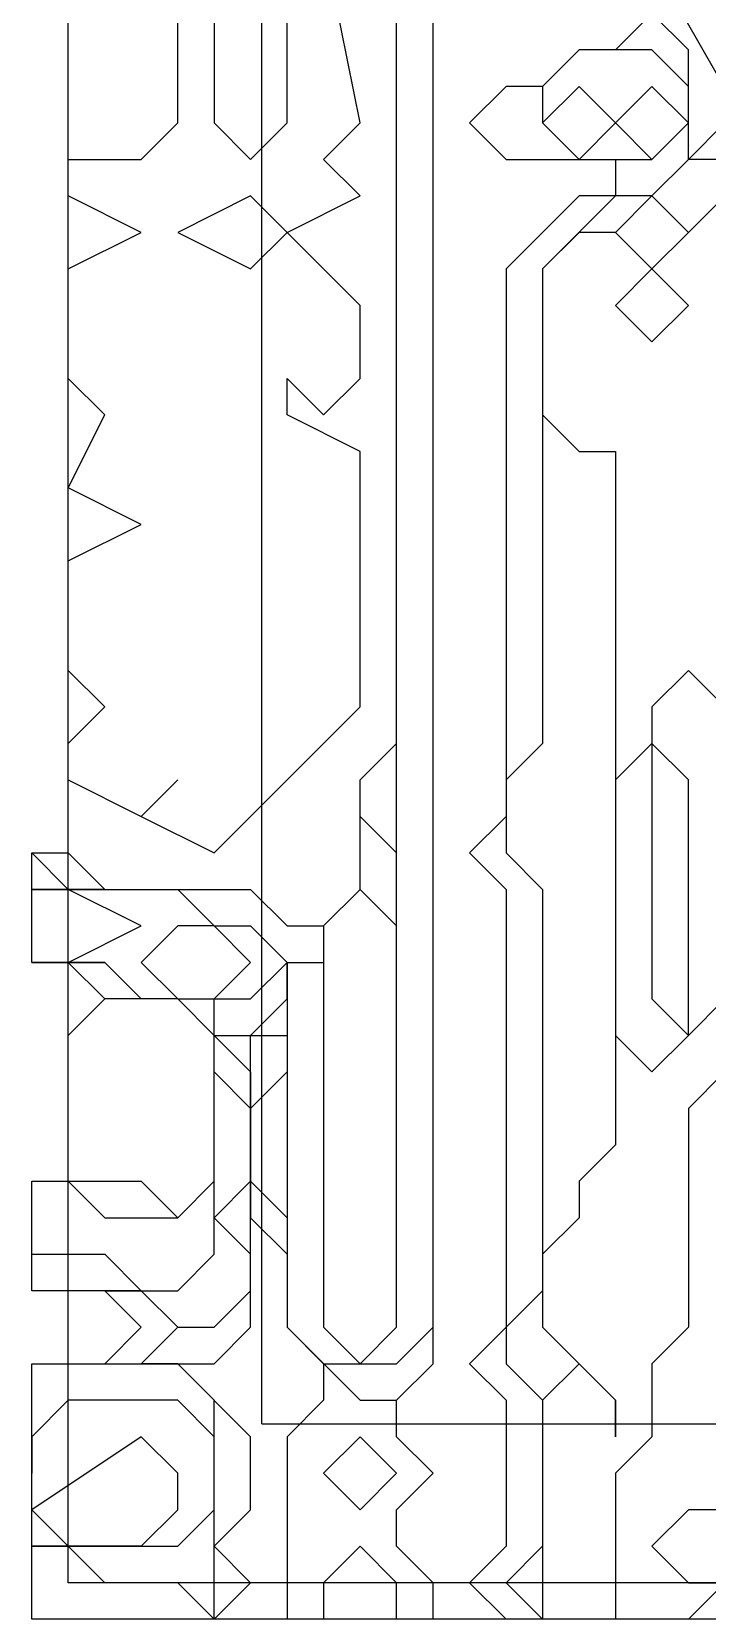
# Model space of a CAD drawing. Extents: x 46 to 224, y 52 to 151.
# Drawn here: x 46.24 to 57.26, y 51.81 to 77.71 of the extents above; entities that cross this region are included whole.
import ezdxf

# ---------------------------------------------------------------- set-up
doc = ezdxf.new("R2010")
doc.units = 0
doc.layers.add('OUTLINE', color=1, linetype='CONTINUOUS')

msp = doc.modelspace()

# ---------------------------------------------------------------- linework, layer by layer
for p, q in [((52.196, 56.5754), (52.196, 132.1707)), ((52.196, 66.0992), (52.196, 132.1707)), ((52.7913, 55.9802), (52.7913, 132.1707)), ((52.7913, 56.5754), (52.7913, 132.1707)), ((52.7913, 56.5754), (52.7913, 132.1707)), ((52.7913, 55.9802), (52.7913, 131.5754)), ((52.7913, 55.9802), (52.7913, 131.5754)), ((52.196, 66.0992), (52.196, 121.4564)), ((52.196, 56.5754), (52.196, 88.7183)), ((46.8389, 52.4088), (46.8389, 85.1468)), ((48.6246, 76.2183), (48.6246, 79.1945)), ((49.2198, 79.1945), (49.2198, 76.2183)), ((51.6008, 76.2183), (51.0056, 79.1945)), ((51.6008, 76.2183), (51.0056, 79.1945)), ((50.4103, 76.2183), (50.4103, 78.5992)), ((56.3627, 78.004), (55.7675, 77.4088)), ((56.3627, 78.004), (55.7675, 77.4088)), ((56.9579, 77.4088), (56.3627, 78.004)), ((56.9579, 77.4088), (56.3627, 78.004)), ((55.1722, 77.4088), (54.577, 76.8135)), ((55.1722, 77.4088), (54.577, 76.8135)), ((55.1722, 77.4088), (54.577, 76.8135)), ((55.7675, 77.4088), (55.1722, 77.4088)), ((55.7675, 77.4088), (55.1722, 77.4088)), ((56.3627, 77.4088), (55.1722, 77.4088)), ((56.9579, 76.8135), (56.3627, 77.4088)), ((56.9579, 75.623), (56.9579, 77.4088)), ((56.9579, 75.623), (56.9579, 77.4088)), ((53.9818, 76.8135), (53.3865, 76.2183)), ((53.9818, 76.8135), (53.3865, 76.2183)), ((54.577, 76.8135), (53.9818, 76.8135)), ((54.577, 76.8135), (53.9818, 76.8135)), ((54.577, 76.8135), (54.577, 76.2183)), ((55.1722, 76.8135), (54.577, 76.2183)), ((55.1722, 76.8135), (54.577, 76.2183)), ((55.7675, 76.2183), (55.1722, 76.8135)), ((55.7675, 76.2183), (55.1722, 76.8135)), ((56.3627, 76.8135), (55.7675, 76.2183)), ((56.3627, 76.8135), (55.7675, 76.2183)), ((56.9579, 76.2183), (56.3627, 76.8135)), ((56.9579, 76.2183), (56.3627, 76.8135)), ((56.9579, 76.2183), (56.9579, 76.8135)), ((48.0294, 75.623), (48.6246, 76.2183)), ((49.2198, 76.2183), (49.8151, 75.623)), ((49.8151, 75.623), (50.4103, 76.2183)), ((51.0056, 75.623), (51.6008, 76.2183)), ((51.0056, 75.623), (51.6008, 76.2183)), ((53.3865, 76.2183), (53.9818, 75.623)), ((53.3865, 76.2183), (53.9818, 75.623)), ((54.577, 76.2183), (55.1722, 75.623)), ((54.577, 76.2183), (55.1722, 75.623)), ((54.577, 76.2183), (55.1722, 75.623)), ((55.1722, 75.623), (55.7675, 76.2183)), ((55.1722, 75.623), (55.7675, 76.2183)), ((55.7675, 76.2183), (56.3627, 75.623)), ((55.7675, 76.2183), (56.3627, 75.623)), ((56.3627, 75.623), (56.9579, 76.2183)), ((56.3627, 75.623), (56.9579, 76.2183)), ((56.3627, 75.623), (56.9579, 76.2183)), ((57.5532, 76.2183), (56.9579, 75.623)), ((57.5532, 76.2183), (56.9579, 75.623)), ((46.8389, 75.0278), (46.8389, 75.623)), ((46.8389, 75.623), (48.0294, 75.623)), ((51.6008, 75.0278), (51.0056, 75.623)), ((51.6008, 75.0278), (51.0056, 75.623)), ((53.9818, 75.623), (55.7675, 75.623)), ((53.9818, 75.623), (55.7675, 75.623)), ((55.1722, 75.623), (56.3627, 75.623)), ((55.7675, 75.623), (55.7675, 75.0278)), ((55.7675, 75.623), (55.7675, 75.0278)), ((56.9579, 75.623), (56.3627, 75.0278)), ((58.7437, 75.623), (56.9579, 75.623)), ((58.1484, 75.623), (56.9579, 74.4326)), ((58.1484, 75.623), (56.9579, 74.4326)), ((48.0294, 74.4326), (46.8389, 75.0278)), ((49.8151, 75.0278), (48.6246, 74.4326)), ((50.4103, 74.4326), (49.8151, 75.0278)), ((50.4103, 74.4326), (51.6008, 75.0278)), ((50.4103, 74.4326), (51.6008, 75.0278)), ((55.1722, 75.0278), (53.9818, 73.8373)), ((55.1722, 75.0278), (53.9818, 73.8373)), ((55.7675, 75.0278), (54.577, 73.8373)), ((55.7675, 75.0278), (55.1722, 75.0278)), ((55.7675, 75.0278), (55.1722, 75.0278)), ((56.3627, 75.0278), (55.7675, 74.4326)), ((56.3627, 75.0278), (55.7675, 75.0278)), ((56.3627, 75.0278), (55.7675, 74.4326)), ((56.3627, 75.0278), (55.7675, 74.4326)), ((56.9579, 74.4326), (56.3627, 75.0278)), ((56.9579, 74.4326), (56.3627, 75.0278)), ((56.9579, 74.4326), (56.3627, 75.0278)), ((46.8389, 73.8373), (48.0294, 74.4326)), ((48.6246, 74.4326), (49.8151, 73.8373)), ((49.8151, 73.8373), (50.4103, 74.4326)), ((51.6008, 73.2421), (50.4103, 74.4326)), ((51.6008, 73.2421), (50.4103, 74.4326)), ((55.1722, 74.4326), (54.577, 73.8373)), ((55.1722, 74.4326), (54.577, 73.8373)), ((55.7675, 74.4326), (55.1722, 74.4326)), ((55.7675, 74.4326), (55.1722, 74.4326)), ((55.7675, 74.4326), (56.3627, 73.8373)), ((56.3627, 73.8373), (56.9579, 74.4326)), ((46.8389, 72.0516), (46.8389, 73.8373)), ((53.9818, 73.8373), (53.9818, 64.9088)), ((53.9818, 73.8373), (53.9818, 64.9088)), ((54.577, 73.8373), (54.577, 66.0992)), ((54.577, 73.8373), (54.577, 71.4564)), ((54.577, 73.8373), (54.577, 71.4564)), ((56.3627, 73.8373), (55.7675, 73.2421)), ((56.9579, 73.2421), (56.3627, 73.8373)), ((51.6008, 72.0516), (51.6008, 73.2421)), ((51.6008, 72.0516), (51.6008, 73.2421)), ((55.7675, 73.2421), (56.3627, 72.6468)), ((56.3627, 72.6468), (56.9579, 73.2421)), ((47.4341, 71.4564), (46.8389, 72.0516)), ((50.4103, 71.4564), (50.4103, 72.0516)), ((50.4103, 72.0516), (51.0056, 71.4564)), ((50.4103, 71.4564), (50.4103, 72.0516)), ((50.4103, 72.0516), (51.0056, 71.4564)), ((51.0056, 71.4564), (51.6008, 72.0516)), ((51.0056, 71.4564), (51.6008, 72.0516)), ((46.8389, 70.2659), (47.4341, 71.4564)), ((51.6008, 70.8611), (50.4103, 71.4564)), ((51.6008, 70.8611), (50.4103, 71.4564)), ((54.577, 71.4564), (55.1722, 70.8611)), ((54.577, 71.4564), (55.1722, 70.8611)), ((51.6008, 66.6945), (51.6008, 70.8611)), ((51.6008, 66.6945), (51.6008, 70.8611)), ((55.1722, 70.8611), (55.7675, 70.8611)), ((55.1722, 70.8611), (55.7675, 70.8611)), ((55.7675, 70.8611), (55.7675, 59.5516)), ((55.7675, 70.8611), (55.7675, 59.5516)), ((48.0294, 69.6707), (46.8389, 70.2659)), ((46.8389, 69.0754), (48.0294, 69.6707)), ((46.8389, 67.2897), (46.8389, 69.0754)), ((47.4341, 66.6945), (46.8389, 67.2897)), ((56.9579, 67.2897), (56.3627, 66.6945)), ((56.9579, 67.2897), (56.3627, 66.6945)), ((57.5532, 66.6945), (56.9579, 67.2897)), ((57.5532, 66.6945), (56.9579, 67.2897)), ((46.8389, 66.0992), (47.4341, 66.6945)), ((49.2198, 64.3135), (51.6008, 66.6945)), ((49.2198, 64.3135), (51.6008, 66.6945)), ((56.3627, 66.6945), (56.3627, 61.9326)), ((56.3627, 66.6945), (56.3627, 61.9326)), ((46.8389, 52.4088), (46.8389, 66.0992)), ((51.6008, 65.504), (52.196, 66.0992)), ((51.6008, 65.504), (52.196, 66.0992)), ((54.577, 66.0992), (53.9818, 65.504)), ((56.3627, 66.0992), (55.7675, 65.504)), ((56.9579, 65.504), (56.3627, 66.0992)), ((46.8389, 63.7183), (46.8389, 65.504)), ((46.8389, 65.504), (48.0294, 64.9088)), ((46.8389, 63.7183), (46.8389, 65.504)), ((46.8389, 65.504), (48.0294, 64.9088)), ((48.0294, 64.9088), (48.6246, 65.504)), ((48.6246, 65.504), (48.0294, 64.9088)), ((48.0294, 64.9088), (48.6246, 65.504)), ((48.6246, 65.504), (48.0294, 64.9088)), ((51.6008, 64.9088), (51.6008, 65.504)), ((51.6008, 63.7183), (51.6008, 65.504)), ((53.9818, 65.504), (53.9818, 64.3135)), ((55.7675, 65.504), (55.7675, 61.3373)), ((56.9579, 64.9088), (56.9579, 65.504)), ((48.0294, 64.9088), (49.2198, 64.3135)), ((48.0294, 64.9088), (49.2198, 64.3135)), ((52.196, 64.3135), (51.6008, 64.9088)), ((53.9818, 64.9088), (53.3865, 64.3135)), ((53.9818, 64.9088), (53.3865, 64.3135)), ((56.9579, 61.3373), (56.9579, 64.9088)), ((46.2437, 62.5278), (46.2437, 64.3135)), ((46.2437, 64.3135), (46.8389, 63.7183)), ((46.2437, 62.5278), (46.2437, 64.3135)), ((46.2437, 64.3135), (46.8389, 64.3135)), ((46.8389, 64.3135), (47.4341, 63.7183)), ((52.196, 56.5754), (52.196, 64.3135)), ((53.3865, 64.3135), (53.9818, 63.7183)), ((53.3865, 64.3135), (53.9818, 63.7183)), ((53.9818, 64.3135), (54.577, 63.7183)), ((46.2437, 63.7183), (47.4341, 63.7183)), ((46.8389, 63.7183), (46.2437, 63.7183)), ((48.0294, 63.123), (46.8389, 63.7183)), ((48.0294, 63.123), (46.8389, 63.7183)), ((47.4341, 63.7183), (46.8389, 63.7183)), ((46.8389, 63.7183), (48.6246, 63.7183)), ((47.4341, 63.7183), (49.8151, 63.7183)), ((48.6246, 63.7183), (49.2198, 63.123)), ((49.8151, 63.7183), (50.4103, 63.123)), ((51.0056, 63.123), (51.6008, 63.7183)), ((51.6008, 63.7183), (51.0056, 63.123)), ((52.196, 63.123), (51.6008, 63.7183)), ((53.9818, 63.7183), (53.9818, 56.5754)), ((53.9818, 63.7183), (53.9818, 56.5754)), ((54.577, 63.7183), (54.577, 57.1707)), ((46.8389, 62.5278), (48.0294, 63.123)), ((46.8389, 62.5278), (48.0294, 63.123)), ((48.6246, 63.123), (48.0294, 62.5278)), ((49.2198, 63.123), (48.6246, 63.123)), ((49.2198, 63.123), (49.8151, 63.123)), ((49.8151, 62.5278), (49.2198, 63.123)), ((49.8151, 63.123), (50.4103, 62.5278)), ((50.4103, 63.123), (51.0056, 63.123)), ((51.0056, 63.123), (51.0056, 56.5754)), ((52.196, 62.5278), (52.196, 63.123)), ((46.2437, 62.5278), (47.4341, 62.5278)), ((46.8389, 62.5278), (46.2437, 62.5278)), ((47.4341, 62.5278), (46.2437, 62.5278)), ((46.8389, 62.5278), (46.2437, 62.5278)), ((46.8389, 52.4088), (46.8389, 62.5278)), ((46.8389, 52.4088), (46.8389, 62.5278)), ((47.4341, 62.5278), (46.8389, 62.5278)), ((47.4341, 61.9326), (46.8389, 62.5278)), ((48.0294, 61.9326), (47.4341, 62.5278)), ((48.0294, 62.5278), (48.6246, 61.9326)), ((49.2198, 61.9326), (49.8151, 62.5278)), ((49.8151, 61.9326), (50.4103, 62.5278)), ((50.4103, 61.9326), (50.4103, 62.5278)), ((50.4103, 62.5278), (50.4103, 56.5754)), ((50.4103, 62.5278), (50.4103, 56.5754)), ((50.4103, 62.5278), (51.0056, 62.5278)), ((51.0056, 62.5278), (51.0056, 56.5754)), ((52.196, 56.5754), (52.196, 62.5278)), ((47.4341, 61.9326), (46.8389, 61.3373)), ((46.8389, 61.3373), (47.4341, 61.9326)), ((48.6246, 61.9326), (47.4341, 61.9326)), ((48.6246, 61.9326), (48.0294, 61.9326)), ((49.2198, 61.3373), (48.6246, 61.9326)), ((48.6246, 61.9326), (49.2198, 61.9326)), ((49.2198, 61.3373), (48.6246, 61.9326)), ((49.2198, 57.7659), (49.2198, 61.9326)), ((49.2198, 61.9326), (49.8151, 61.9326)), ((49.8151, 61.3373), (50.4103, 61.9326)), ((56.3627, 61.9326), (56.9579, 61.3373)), ((56.3627, 61.9326), (56.9579, 61.3373)), ((56.9579, 61.3373), (57.5532, 61.9326)), ((56.9579, 61.3373), (57.5532, 61.9326)), ((49.2198, 60.7421), (49.2198, 61.3373)), ((49.2198, 61.3373), (49.8151, 61.3373)), ((49.8151, 60.7421), (49.2198, 61.3373)), ((49.2198, 61.3373), (50.4103, 61.3373)), ((49.2198, 58.9564), (49.2198, 61.3373)), ((49.2198, 58.9564), (49.2198, 61.3373)), ((49.8151, 60.7421), (49.2198, 61.3373)), ((49.2198, 61.3373), (50.4103, 61.3373)), ((49.8151, 56.5754), (49.8151, 61.3373)), ((49.8151, 61.3373), (50.4103, 61.3373)), ((50.4103, 61.3373), (50.4103, 60.7421)), ((50.4103, 61.3373), (50.4103, 56.5754)), ((50.4103, 61.3373), (50.4103, 56.5754)), ((55.7675, 61.3373), (56.3627, 60.7421)), ((56.3627, 60.7421), (56.9579, 61.3373)), ((49.8151, 60.1468), (49.2198, 60.7421)), ((49.8151, 60.7421), (49.8151, 58.3611)), ((49.8151, 60.1468), (49.8151, 60.7421)), ((50.4103, 60.7421), (49.8151, 60.1468)), ((49.8151, 58.9564), (49.8151, 60.7421)), ((49.8151, 58.9564), (49.8151, 60.7421)), ((57.5532, 60.7421), (56.9579, 60.1468)), ((49.8151, 58.9564), (49.8151, 60.1468)), ((49.8151, 56.5754), (49.8151, 60.1468)), ((49.8151, 60.1468), (49.8151, 58.9564)), ((56.9579, 60.1468), (56.9579, 56.5754)), ((55.7675, 59.5516), (55.1722, 58.9564)), ((55.7675, 59.5516), (55.1722, 58.9564)), ((46.2437, 57.1707), (46.2437, 58.9564)), ((46.2437, 58.9564), (46.8389, 58.9564)), ((46.2437, 57.1707), (46.2437, 58.9564)), ((46.2437, 58.9564), (48.0294, 58.9564)), ((46.8389, 58.9564), (47.4341, 58.3611)), ((48.0294, 58.9564), (48.6246, 58.3611)), ((48.6246, 58.3611), (49.2198, 58.9564)), ((48.6246, 58.3611), (49.2198, 58.9564)), ((49.2198, 58.3611), (49.8151, 58.9564)), ((49.2198, 58.3611), (49.8151, 58.9564)), ((49.2198, 58.3611), (49.8151, 58.9564)), ((49.8151, 58.9564), (50.4103, 58.3611)), ((55.1722, 58.9564), (55.1722, 58.3611)), ((55.1722, 58.9564), (55.1722, 58.3611)), ((47.4341, 58.3611), (48.6246, 58.3611)), ((49.2198, 57.7659), (49.2198, 58.3611)), ((49.8151, 57.7659), (49.2198, 58.3611)), ((49.8151, 57.7659), (49.2198, 58.3611)), ((49.8151, 58.3611), (50.4103, 57.7659)), ((50.4103, 58.3611), (50.4103, 56.5754)), ((55.1722, 58.3611), (54.577, 57.7659)), ((55.1722, 58.3611), (54.577, 57.7659)), ((46.2437, 57.1707), (46.2437, 57.7659)), ((46.2437, 57.7659), (47.4341, 57.7659)), ((47.4341, 57.7659), (48.0294, 57.1707)), ((48.6246, 57.1707), (49.2198, 57.7659)), ((48.6246, 57.1707), (49.2198, 57.7659)), ((49.8151, 57.1707), (49.8151, 57.7659)), ((49.8151, 57.1707), (49.8151, 57.7659)), ((50.4103, 57.7659), (50.4103, 56.5754)), ((54.577, 57.7659), (54.577, 56.5754)), ((54.577, 57.7659), (54.577, 56.5754)), ((48.0294, 57.1707), (46.2437, 57.1707)), ((47.4341, 57.1707), (46.2437, 57.1707)), ((47.4341, 57.1707), (46.2437, 57.1707)), ((48.0294, 57.1707), (47.4341, 57.1707)), ((47.4341, 57.1707), (48.6246, 57.1707)), ((48.0294, 56.5754), (47.4341, 57.1707)), ((48.0294, 56.5754), (47.4341, 57.1707)), ((48.6246, 56.5754), (48.0294, 57.1707)), ((48.6246, 56.5754), (48.0294, 57.1707)), ((48.0294, 57.1707), (48.6246, 57.1707)), ((49.2198, 56.5754), (49.8151, 57.1707)), ((49.2198, 56.5754), (49.8151, 57.1707)), ((54.577, 57.1707), (53.9818, 56.5754)), ((47.4341, 55.9802), (48.0294, 56.5754)), ((47.4341, 55.9802), (48.0294, 56.5754)), ((48.0294, 55.9802), (48.6246, 56.5754)), ((48.0294, 55.9802), (48.6246, 56.5754)), ((48.0294, 55.9802), (48.6246, 56.5754)), ((48.0294, 55.9802), (48.6246, 56.5754)), ((48.6246, 56.5754), (49.2198, 56.5754)), ((48.6246, 56.5754), (49.2198, 56.5754)), ((49.2198, 55.9802), (49.8151, 56.5754)), ((49.2198, 55.9802), (49.8151, 56.5754)), ((50.4103, 56.5754), (51.0056, 55.9802)), ((50.4103, 56.5754), (51.0056, 55.9802)), ((50.4103, 56.5754), (51.6008, 55.3849)), ((50.4103, 56.5754), (51.0056, 55.9802)), ((50.4103, 56.5754), (51.0056, 55.9802)), ((50.4103, 56.5754), (51.0056, 55.9802)), ((51.0056, 56.5754), (51.6008, 55.9802)), ((51.0056, 56.5754), (51.6008, 55.9802)), ((51.6008, 55.9802), (52.196, 56.5754)), ((51.6008, 55.9802), (52.196, 56.5754)), ((51.6008, 55.9802), (52.196, 56.5754)), ((51.6008, 55.9802), (52.196, 56.5754)), ((52.196, 55.9802), (52.7913, 56.5754)), ((52.196, 55.9802), (52.7913, 56.5754)), ((53.9818, 56.5754), (53.3865, 55.9802)), ((53.9818, 56.5754), (53.3865, 55.9802)), ((53.9818, 56.5754), (53.9818, 55.9802)), ((54.577, 56.5754), (55.7675, 55.3849)), ((54.577, 56.5754), (55.7675, 55.3849)), ((56.9579, 56.5754), (56.3627, 55.9802)), ((46.2437, 51.8135), (46.2437, 55.9802)), ((46.2437, 55.9802), (48.0294, 55.9802)), ((46.2437, 54.1945), (46.2437, 55.9802)), ((46.2437, 55.9802), (48.0294, 55.9802)), ((46.2437, 51.8135), (46.2437, 55.9802)), ((46.2437, 55.9802), (48.0294, 55.9802)), ((46.2437, 51.8135), (46.2437, 55.9802)), ((46.2437, 55.9802), (47.4341, 55.9802)), ((46.2437, 51.8135), (46.2437, 55.9802)), ((46.2437, 55.9802), (47.4341, 55.9802)), ((46.2437, 54.1945), (46.2437, 55.9802)), ((46.2437, 55.9802), (48.0294, 55.9802)), ((48.6246, 55.9802), (48.0294, 55.9802)), ((48.0294, 55.9802), (49.2198, 55.9802)), ((49.8151, 54.7897), (48.6246, 55.9802)), ((48.6246, 55.9802), (49.2198, 55.9802)), ((49.2198, 55.3849), (48.6246, 55.9802)), ((51.0056, 55.9802), (51.6008, 55.9802)), ((51.0056, 55.9802), (51.0056, 55.3849)), ((51.0056, 55.9802), (52.196, 55.9802)), ((51.0056, 55.9802), (51.6008, 55.9802)), ((51.0056, 55.9802), (52.196, 55.9802)), ((52.196, 55.3849), (52.7913, 55.9802)), ((52.196, 55.3849), (52.7913, 55.9802)), ((52.196, 55.3849), (52.7913, 55.9802)), ((53.3865, 55.9802), (53.9818, 55.3849)), ((53.3865, 55.9802), (53.9818, 55.3849)), ((53.9818, 55.9802), (54.577, 55.3849)), ((55.1722, 55.9802), (54.577, 55.3849)), ((55.1722, 55.9802), (54.577, 55.3849)), ((55.7675, 55.3849), (55.1722, 55.9802)), ((55.7675, 55.3849), (55.1722, 55.9802)), ((56.3627, 55.9802), (56.3627, 54.7897)), ((46.8389, 55.3849), (46.2437, 54.7897)), ((46.8389, 55.3849), (46.2437, 54.7897)), ((48.6246, 55.3849), (46.8389, 55.3849)), ((48.6246, 55.3849), (46.8389, 55.3849)), ((49.2198, 54.7897), (48.6246, 55.3849)), ((49.2198, 54.7897), (48.6246, 55.3849)), ((49.2198, 51.8135), (49.2198, 55.3849)), ((51.0056, 55.3849), (50.4103, 54.7897)), ((51.6008, 55.3849), (52.196, 55.3849)), ((52.196, 54.7897), (52.196, 55.3849)), ((52.196, 54.7897), (52.196, 55.3849)), ((53.9818, 55.3849), (53.9818, 53.004)), ((53.9818, 55.3849), (53.9818, 53.004)), ((54.577, 55.3849), (54.577, 53.004)), ((54.577, 55.3849), (54.577, 51.8135)), ((54.577, 55.3849), (54.577, 51.8135)), ((55.7675, 55.3849), (55.7675, 54.7897)), ((55.7675, 54.7897), (55.7675, 55.3849)), ((55.7675, 55.3849), (55.7675, 54.7897)), ((55.7675, 54.7897), (55.7675, 55.3849)), ((48.0294, 54.7897), (46.2437, 53.5992)), ((46.2437, 54.7897), (46.2437, 54.1945)), ((46.2437, 54.7897), (46.2437, 54.1945)), ((48.6246, 54.1945), (48.0294, 54.7897)), ((49.2198, 53.5992), (49.2198, 54.7897)), ((49.2198, 53.5992), (49.2198, 54.7897)), ((49.8151, 53.5992), (49.8151, 54.7897)), ((50.4103, 54.7897), (50.4103, 51.8135)), ((51.6008, 54.7897), (51.0056, 54.1945)), ((52.196, 54.1945), (51.6008, 54.7897)), ((52.7913, 54.1945), (52.196, 54.7897)), ((52.7913, 54.1945), (52.196, 54.7897)), ((56.3627, 54.7897), (55.7675, 54.1945)), ((48.6246, 53.5992), (48.6246, 54.1945)), ((51.0056, 54.1945), (51.6008, 53.5992)), ((51.6008, 53.5992), (52.196, 54.1945)), ((52.196, 53.5992), (52.7913, 54.1945)), ((52.196, 53.5992), (52.7913, 54.1945)), ((55.7675, 54.1945), (55.7675, 51.8135)), ((46.2437, 53.5992), (46.8389, 53.004)), ((48.0294, 53.004), (48.6246, 53.5992)), ((48.6246, 53.004), (49.2198, 53.5992)), ((48.6246, 53.004), (49.2198, 53.5992)), ((49.2198, 53.004), (49.8151, 53.5992)), ((52.196, 53.004), (52.196, 53.5992)), ((52.196, 53.004), (52.196, 53.5992)), ((56.9579, 53.5992), (56.3627, 53.004)), ((57.5532, 53.5992), (56.9579, 53.5992)), ((46.2437, 53.004), (48.0294, 53.004)), ((46.8389, 53.004), (46.2437, 53.004)), ((46.8389, 53.004), (46.2437, 53.004)), ((46.2437, 53.004), (48.6246, 53.004)), ((46.8389, 53.004), (46.2437, 53.004)), ((46.2437, 53.004), (48.6246, 53.004)), ((46.8389, 53.004), (48.0294, 53.004)), ((48.0294, 53.004), (46.8389, 53.004)), ((47.4341, 52.4088), (46.8389, 53.004)), ((47.4341, 52.4088), (46.8389, 53.004)), ((49.8151, 52.4088), (49.2198, 53.004)), ((51.6008, 53.004), (51.0056, 52.4088)), ((52.196, 52.4088), (51.6008, 53.004)), ((52.7913, 52.4088), (52.196, 53.004)), ((52.7913, 52.4088), (52.196, 53.004)), ((53.9818, 53.004), (53.3865, 52.4088)), ((53.9818, 53.004), (53.3865, 52.4088)), ((54.577, 53.004), (53.9818, 52.4088)), ((56.3627, 53.004), (56.9579, 52.4088)), ((76.6008, 52.4088), (46.8389, 52.4088)), ((76.6008, 52.4088), (46.8389, 52.4088)), ((77.196, 52.4088), (46.8389, 52.4088)), ((149.8151, 52.4088), (46.8389, 52.4088)), ((48.6246, 52.4088), (47.4341, 52.4088)), ((48.6246, 52.4088), (47.4341, 52.4088)), ((49.2198, 51.8135), (48.6246, 52.4088)), ((49.2198, 51.8135), (48.6246, 52.4088)), ((49.2198, 51.8135), (49.8151, 52.4088)), ((51.0056, 52.4088), (51.0056, 51.8135)), ((52.196, 51.8135), (52.196, 52.4088)), ((52.7913, 51.8135), (52.7913, 52.4088)), ((52.7913, 51.8135), (52.7913, 52.4088)), ((53.3865, 52.4088), (53.9818, 51.8135)), ((53.3865, 52.4088), (53.9818, 51.8135)), ((53.9818, 52.4088), (54.577, 51.8135)), ((57.5532, 52.4088), (56.9579, 51.8135)), ((56.9579, 52.4088), (57.5532, 52.4088)), ((55.7675, 51.8135), (46.2437, 51.8135)), ((56.9579, 51.8135), (46.2437, 51.8135)), ((71.2437, 51.8135), (46.2437, 51.8135)), ((71.2437, 51.8135), (46.2437, 51.8135)), ((50.4103, 51.8135), (49.2198, 51.8135)), ((51.0056, 51.8135), (49.2198, 51.8135)), ((54.577, 51.8135), (49.2198, 51.8135)), ((54.577, 51.8135), (49.2198, 51.8135)), ((54.577, 51.8135), (52.196, 51.8135)), ((53.9818, 51.8135), (52.7913, 51.8135)), ((53.9818, 51.8135), (52.7913, 51.8135))]:
    msp.add_line(p, q)
at = {"layer": 'OUTLINE', "color": 1}
for p, q in [((50, 55), (50, 130)), ((50, 90), (70, 55)), ((50, 55), (220, 55))]:
    msp.add_line(p, q, dxfattribs=at)

doc.saveas('drawing.dxf')
